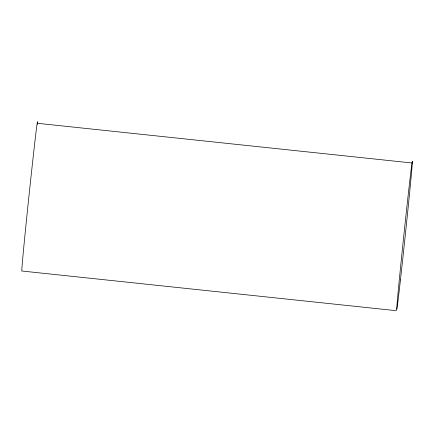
<?xml version="1.0" encoding="UTF-8"?>
<svg xmlns="http://www.w3.org/2000/svg" width="434" height="434" viewBox="0 0 434 434"><rect width="100%" height="100%" fill="white"/><g stroke="black" fill="none" stroke-linecap="round" stroke-linejoin="round"><path stroke-width="0.65" d="M37.324 123.283L412.191 163M21.7 271L396.567 310.717M21.912 270.246A74.404 0.711 -84 0 1 28.997 195.642A74.404 0.711 -84 0 1 37.395 124.346M400.441 279.908A74.404 0.711 -84 0 0 412.3 163.146A74.404 0.711 -84 0 0 400.549 267.279A74.404 0.711 -84 0 0 400.441 279.908"/></g></svg>
